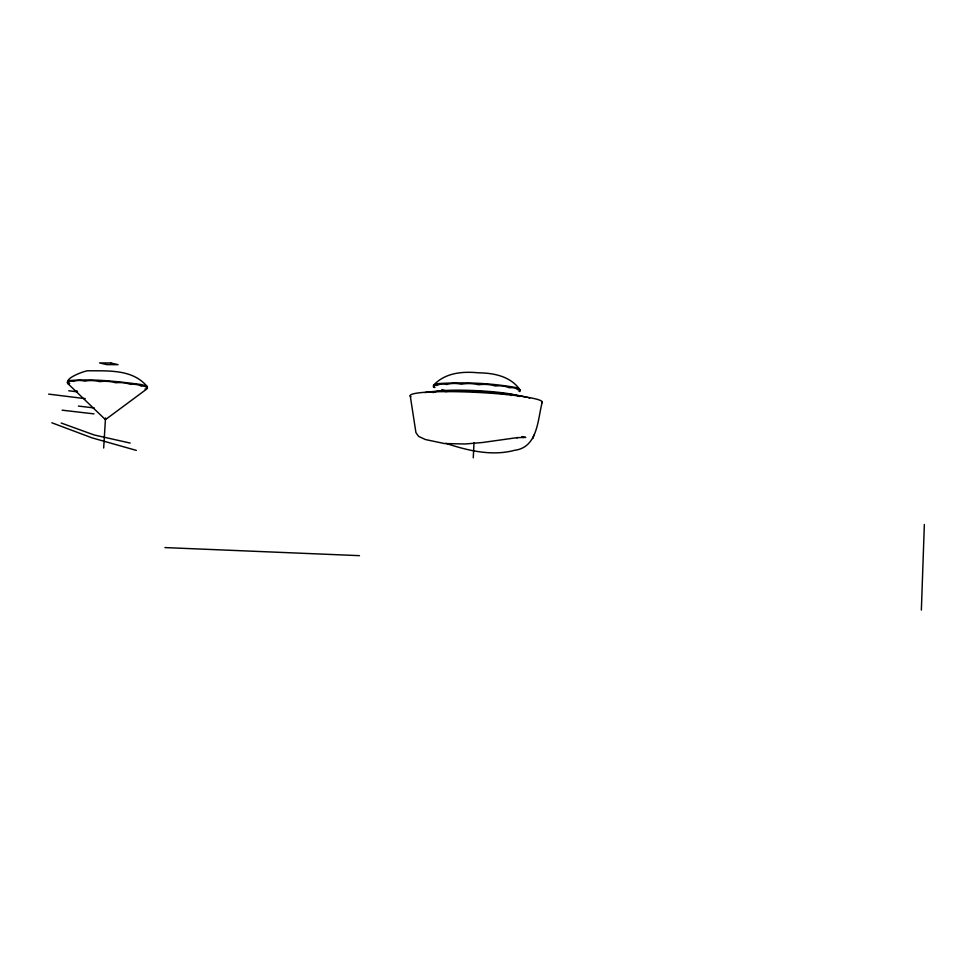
<?xml version="1.0" encoding="UTF-8"?>
<svg xmlns="http://www.w3.org/2000/svg" width="973" height="973" viewBox="0 0 973 973"><rect width="100%" height="100%" fill="white"/><g stroke="black" fill="none" stroke-linecap="round" stroke-linejoin="round"><path stroke-width="1.46" d="M921.358 610.071L924.35 524.508M473.267 457.784L474.009 442.849M103.673 448.018L105.522 417.94M542.265 401.934C537.619 419.302 538.057 447.434 514.474 450.329C491.645 456.422 467.818 450.56 445.962 443.396M532.815 438.543L533.922 435.138M519.181 390.988L519.983 389.796C510.521 376.247 493.943 373 478.461 372.817C462.406 371.26 445.16 372.695 433.484 385.284L434.736 387.218M146.497 387.692L147.324 387.899L146.984 386.281C132.292 368.974 108.331 371.041 87.765 370.749C83.496 371.248 65.592 377.95 68.183 382.182L69.594 383.338M146.4 389.285L105.425 419.643L68.074 383.8A29.081 1.569 45 0 1 67.818 382.34A29.214 8.976 43.6 0 1 73.705 381.404A29.372 15.3 36.8 0 1 84.943 381.148A29.494 19.509 23.4 0 1 99.769 381.623A29.482 20.968 4.2 0 1 115.811 382.754A29.275 19.521 -15.5 0 1 130.431 384.359A29.032 15.264 -29.4 0 1 141.328 386.159A28.837 8.903 -36.3 0 1 146.887 387.899A28.691 1.496 -37.7 0 1 146.4 389.285A28.606 5.777 -34.5 0 0 144.977 389.018M146.984 386.281L141.426 384.542C117.186 381.44 92.155 378.461 67.915 380.711M164.911 547.58L359.463 555.656M62.126 410.18L94.016 413.878M78.387 406.069L94.259 407.955M48.65 394.126L85.259 398.638M68.73 390.757L77.548 391.876M74.471 390.818L77.439 391.195M433.484 385.284L437.059 383.69C463.866 381.915 491.414 382.961 517.818 387.899L519.947 389.845M130.187 443.068L94.174 434.98L61.165 423.012M136.329 450.39L92.021 437.85L51.861 422.793M410.229 395.707L415.933 432.632L418.609 436.378L425.371 439.528L444.26 443.518L465.13 443.992L482.219 442.533L517.332 437.619L516.687 437.68L525.761 437.4L521.771 436.816L523.279 437.509L522.817 436.524M425.043 392.618A54.707 5.449 2.8 0 1 475.894 391.487A54.707 5.449 2.8 0 1 527.293 397.434M528.996 398.03A54.707 5.449 2.8 0 1 529.653 398.322M445.306 391.596A36.779 3.71 2.8 0 1 507.176 394.503M510.533 395.318A36.779 3.71 2.8 0 1 511.153 395.524M410.934 396.692A66.103 6.507 2.8 0 1 475.761 392.338A66.103 6.507 2.8 0 1 541.706 402.871M433.228 392.691A43.311 4.366 2.8 0 1 475.019 390.587A43.311 4.366 2.8 0 1 519.314 396.522M519.205 391.438A31.379 2.919 -37.8 0 1 519.898 391.56A31.525 5.23 -39.3 0 0 517.733 389.699A31.671 13.014 -36.1 0 0 509.147 387.728A31.781 19.205 -27 0 0 495.354 385.989A31.817 22.768 -10.2 0 0 478.521 384.736A31.805 23.084 11.7 0 0 461.397 384.213A31.744 20.105 30.1 0 0 446.765 384.481A31.647 14.327 40.6 0 0 436.962 385.49A31.501 6.75 44.7 0 0 433.399 387.059A31.343 1.435 44.1 0 1 434.712 387.607M441.851 389.541A31.197 8.964 39 0 1 445.391 390.83M68.074 383.8A28.983 5.704 41.9 0 1 69.521 383.739M110.776 362.965L99.574 362.929L106.933 364.62L118.074 364.668L110.776 362.965"/></g></svg>
